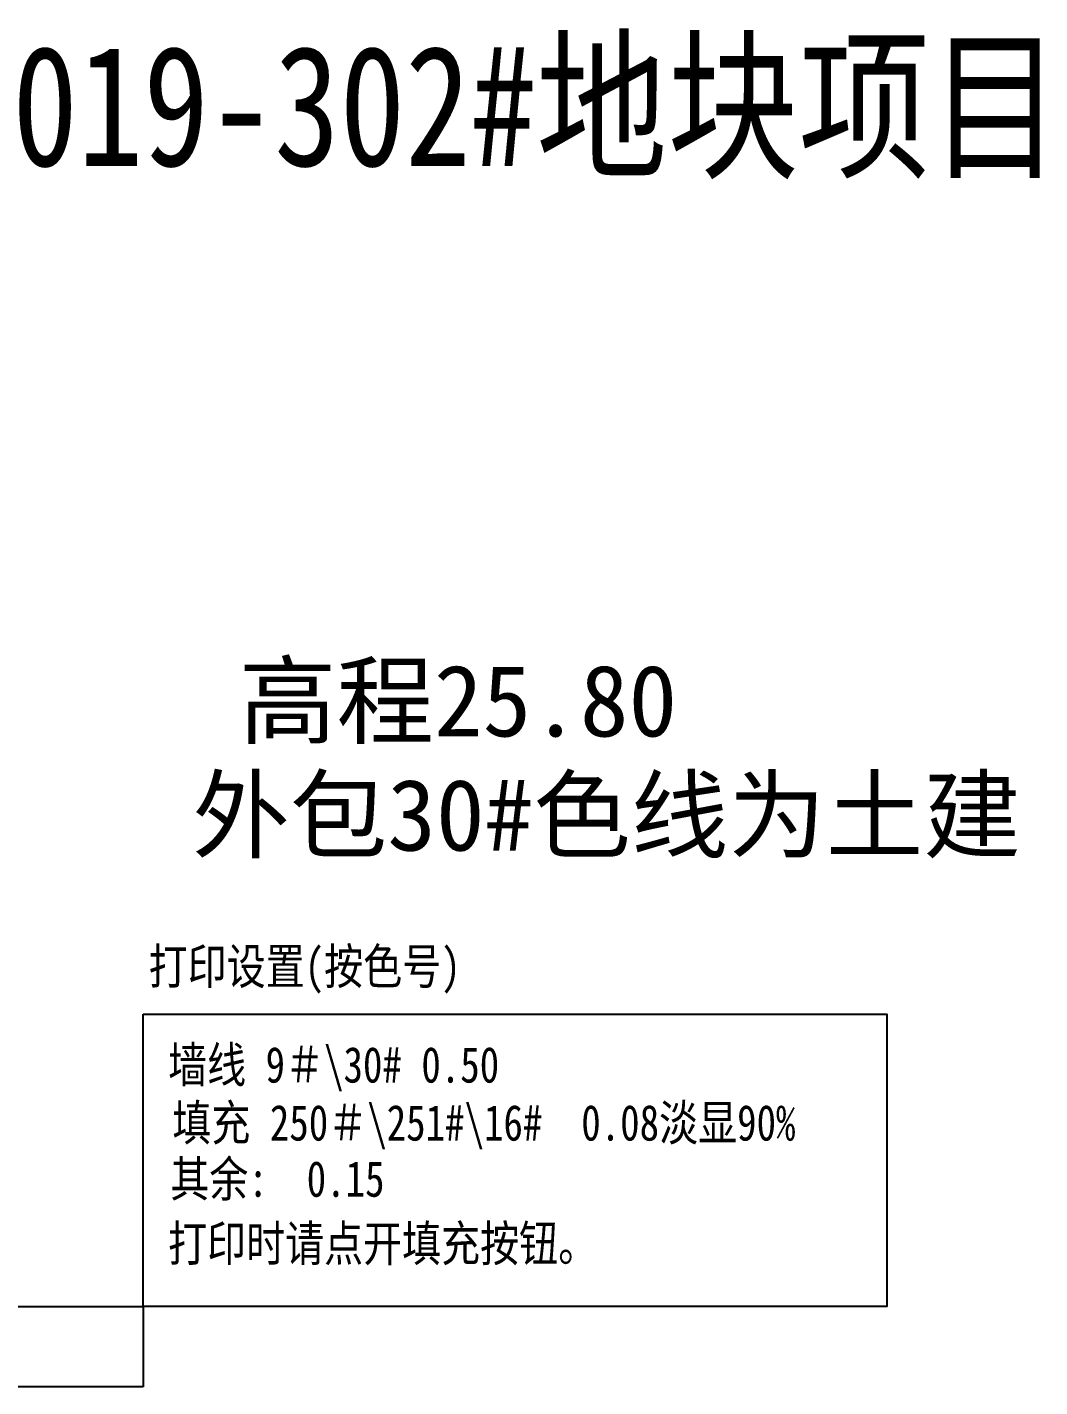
# Model space of a CAD drawing. Extents: x 27938 to 983267, y -209821 to 1628073.
# Drawn here: x 756693 to 983267, y 1323632 to 1628073 of the extents above; entities that cross this region are included whole.
import ezdxf
from ezdxf.enums import TextEntityAlignment as Align

# ---------------------------------------------------------------- set-up
doc = ezdxf.new("R2010")
doc.units = 0
doc.header["$LTSCALE"] = 1000
doc.header["$MEASUREMENT"] = 0
for name, color, linetype in [('7text', 31, 'Continuous'), ('图框', 140, 'Continuous'), ('立面栏杆', 242, 'Continuous')]:
    doc.layers.add(name, color=color, linetype=linetype)
doc.styles.add('HT', font='')
doc.styles.add('Tk1', font='')
doc.styles.add('黑体', font='')
doc.styles.get('HT').set_extended_font_data('SimHei')
doc.styles.get('Tk1').set_extended_font_data('SimHei')
doc.styles.get('黑体').set_extended_font_data('SimHei')

msp = doc.modelspace()

# ---------------------------------------------------------------- linework, layer by layer
at = {"layer": '图框', "color": 2}
msp.add_lwpolyline([(782614.1, 1323632.1), (751614.1, 1323632.1), (751614.1, 1341632.1), (782614.1, 1341632.1)], close=True, dxfattribs=at)
at = {"layer": '立面栏杆'}
msp.add_lwpolyline([(782614.1, 1407068.1), (949077.4, 1407068.1), (949077.4, 1341632.1), (782614.1, 1341632.1)], close=True, dxfattribs=at)

# ---------------------------------------------------------------- texts
at = {"layer": '7text', "color": 1, "style": 'HT'}
msp.add_text('高程25.80', height=16000, dxfattribs=at).set_placement((804060.3, 1469264.5))
msp.add_text('外包30#色线为土建', height=16000, dxfattribs=at).set_placement((886334.7, 1452040.3), align=Align.MIDDLE)
at = {"layer": '图框', "color": 2, "style": '黑体', "width": 0.8}
msp.add_text('宿州绿地城际空间站2019-302#地块项目', height=26917.806, dxfattribs=at).set_placement((474367.6, 1597011.3))
at = {"layer": '图框', "style": 'Tk1', "width": 0.8}
for s, p in [(' 墙线 9＃\\30# 0.50', (783865.6, 1391747.9)), ('填充 250＃\\251#\\16#  0.08淡显90%%%', (789173.4, 1378763.8)), (' 其余:  0.15', (784354.9, 1366186.9)), ('打印时请点开填充按钮。', (788204.1, 1351739.6))]:
    msp.add_text(s, height=8000, dxfattribs=at).set_placement(p)
at = {"layer": '立面栏杆', "style": 'Tk1', "width": 0.8}
msp.add_text('打印设置(按色号)', height=8000, dxfattribs=at).set_placement((783865.6, 1413799))

doc.saveas('drawing.dxf')
